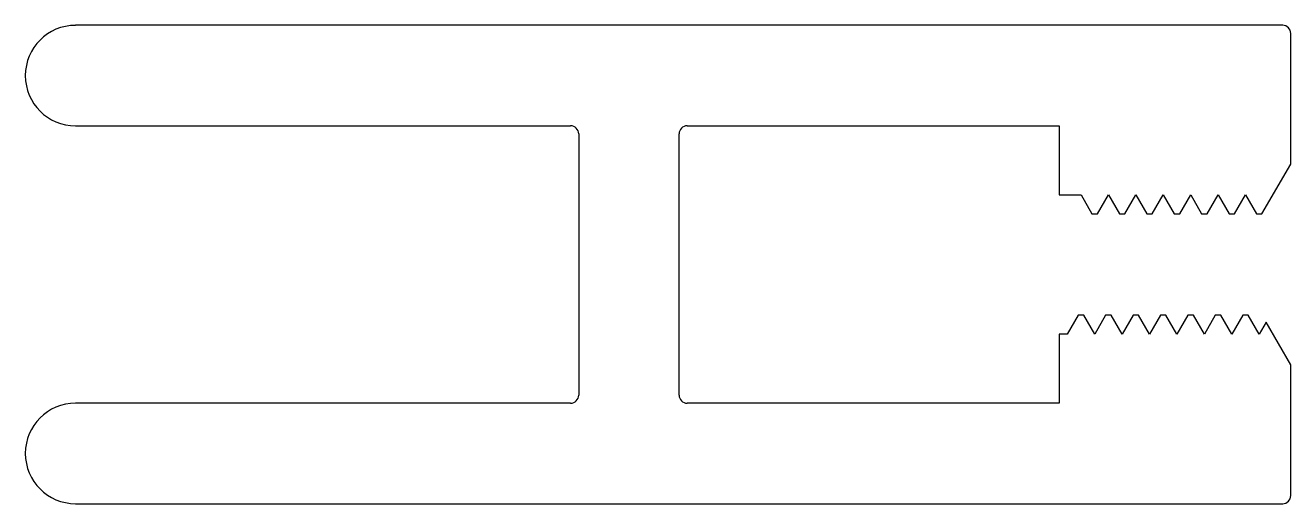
# Model space of a CAD drawing. Extents: x -32.5 to 27.5, y 7 to 29.7.
import ezdxf

# ---------------------------------------------------------------- set-up
doc = ezdxf.new("R2010")
doc.units = 0
doc.layers.get('0').update_dxf_attribs({"linetype": 'CONTINUOUS'})

msp = doc.modelspace()

# ---------------------------------------------------------------- linework, layer by layer
for p, q in [((27.093, 29.66), (-30.143, 29.66)), ((27.474, 23.085), (27.474, 29.279)), ((-30.143, 24.897), (-6.668, 24.897)), ((-1.144, 24.897), (16.494, 24.897)), ((16.494, 24.897), (16.494, 21.625)), ((-6.287, 24.516), (-6.287, 12.133)), ((-1.525, 12.133), (-1.525, 24.516)), ((26.111, 20.725), (27.474, 23.085)), ((16.494, 21.625), (17.531, 21.625)), ((17.531, 21.625), (18.05, 20.725)), ((18.311, 20.725), (18.831, 21.625)), ((18.831, 21.625), (19.35, 20.725)), ((19.611, 20.725), (20.131, 21.625)), ((20.131, 21.625), (20.65, 20.725)), ((20.911, 20.725), (21.431, 21.625)), ((21.431, 21.625), (21.95, 20.725)), ((22.211, 20.725), (22.731, 21.625)), ((22.731, 21.625), (23.25, 20.725)), ((23.511, 20.725), (24.031, 21.625)), ((24.031, 21.625), (24.55, 20.725)), ((24.811, 20.725), (25.331, 21.625)), ((25.331, 21.625), (25.85, 20.725)), ((18.05, 20.725), (18.311, 20.725)), ((19.35, 20.725), (19.611, 20.725)), ((20.65, 20.725), (20.911, 20.725)), ((21.95, 20.725), (22.211, 20.725)), ((23.25, 20.725), (23.511, 20.725)), ((24.55, 20.725), (24.811, 20.725)), ((25.85, 20.725), (26.111, 20.725)), ((17.4, 15.925), (16.881, 15.025)), ((17.661, 15.925), (17.4, 15.925)), ((18.181, 15.025), (17.661, 15.925)), ((18.7, 15.925), (18.181, 15.025)), ((18.961, 15.925), (18.7, 15.925)), ((19.481, 15.025), (18.961, 15.925)), ((20, 15.925), (19.481, 15.025)), ((20.261, 15.925), (20, 15.925)), ((20.781, 15.025), (20.261, 15.925)), ((21.3, 15.925), (20.781, 15.025)), ((21.561, 15.925), (21.3, 15.925)), ((22.081, 15.025), (21.561, 15.925)), ((22.6, 15.925), (22.081, 15.025)), ((22.861, 15.925), (22.6, 15.925)), ((23.381, 15.025), (22.861, 15.925)), ((23.9, 15.925), (23.381, 15.025)), ((24.161, 15.925), (23.9, 15.925)), ((24.681, 15.025), (24.161, 15.925)), ((25.2, 15.925), (24.681, 15.025)), ((25.461, 15.925), (25.2, 15.925)), ((25.981, 15.025), (25.461, 15.925)), ((16.881, 15.025), (16.494, 15.025)), ((16.494, 15.025), (16.494, 11.752)), ((26.306, 15.588), (25.981, 15.025)), ((27.474, 13.565), (26.306, 15.588)), ((27.474, 7.371), (27.474, 13.565)), ((-6.668, 11.752), (-30.143, 11.752)), ((16.494, 11.752), (-1.144, 11.752)), ((-30.143, 6.99), (27.093, 6.99))]:
    msp.add_line(p, q)
for centre, radius, start, end in [((-30.143, 27.278), 2.381, 90, 270), ((27.093, 29.279), 0.381, 360, 90), ((-6.668, 24.516), 0.381, 0, 90), ((-1.144, 24.516), 0.381, 90, 180), ((-6.668, 12.133), 0.381, 270, 0), ((-1.144, 12.133), 0.381, 180, 270), ((-30.143, 9.371), 2.381, 90, 270), ((27.093, 7.371), 0.381, 270, 0)]:
    msp.add_arc(centre, radius, start, end)

doc.saveas('drawing.dxf')
